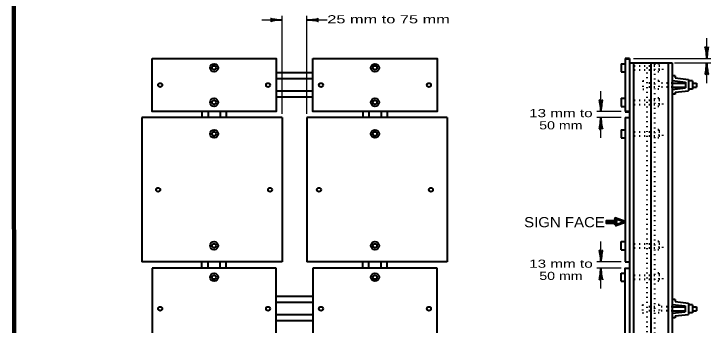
# Model space of a CAD drawing. Extents: x 826 to 1681, y -33 to 511.
# Drawn here: x 882.9 to 1088.9, y 213.5 to 305.3 of the extents above; entities that cross this region are included whole.
import ezdxf
from ezdxf.enums import TextEntityAlignment as Align

# ---------------------------------------------------------------- set-up
doc = ezdxf.new("R2010")
doc.units = 0
doc.header["$LTSCALE"] = 0.96
doc.linetypes.add('DOTTED', pattern=[1.5, 0.3, -1.2])
doc.layers.add('1', color=7, linetype='Continuous', lineweight=40)

msp = doc.modelspace()

# ---------------------------------------------------------------- linework, layer by layer
at = {"layer": '1', "lineweight": 25}
for p, q in [((955.9019, 303.4914), (961.9692, 303.4914)), ((961.9692, 275.8142), (961.9692, 304.6914)), ((969.1692, 275.8142), (969.1692, 304.6914)), ((969.1692, 303.4914), (975.1978, 303.4914)), ((1087.0513, 292.0914), (1087.0513, 298.0914)), ((1065.4513, 292.0914), (1088.2513, 292.0914)), ((1077.5104, 290.8914), (1088.2513, 290.8914)), ((1087.0513, 284.8914), (1087.0513, 290.8914)), ((1087.0513, 284.8914), (1087.0513, 290.8914)), ((1055.8513, 276.4914), (1055.8513, 282.4914)), ((1061.8513, 276.4914), (1054.6513, 276.4914)), ((1061.8513, 274.6914), (1054.6513, 274.6914)), ((1055.8513, 268.6914), (1055.8513, 274.6914)), ((1055.8513, 232.0914), (1055.8513, 238.0914)), ((1061.8513, 232.0914), (1054.6513, 232.0914)), ((1061.8513, 230.2914), (1054.6513, 230.2914)), ((1055.8513, 224.2914), (1055.8513, 230.2914))]:
    msp.add_line(p, q, dxfattribs=at)
at = {"layer": '1'}
for p, q in [((1061.8513, 290.5914), (1061.8513, 288.1914)), ((1061.8513, 290.5914), (1063.0513, 290.5914)), ((1063.0513, 292.0914), (1063.0513, 276.4914)), ((1064.2513, 290.8914), (1070.5513, 290.8914)), ((1065.4513, 290.8914), (1065.4513, 195.4914)), ((1070.5513, 290.8914), (1070.5513, 195.4914)), ((1070.5513, 290.8914), (1076.8513, 290.8914)), ((1075.6513, 290.8914), (1075.6513, 98.8669)), ((1076.8513, 290.8914), (1076.8513, 98.8914)), ((970.9692, 287.8914), (960.1692, 287.8914)), ((1061.8513, 288.1914), (1063.0513, 288.1914)), ((1077.7707, 286.9914), (1076.8707, 286.9914)), ((1077.7707, 286.9914), (1077.7707, 286.3914)), ((1077.7707, 286.3914), (1081.6707, 285.958)), ((1076.8707, 285.5859), (1080.7707, 285.1525)), ((1076.8707, 284.8914), (1080.7707, 284.8914)), ((1080.7707, 285.1525), (1080.7707, 283.4301)), ((1081.6707, 285.958), (1081.6707, 282.6247)), ((1082.8707, 285.4914), (1081.6707, 285.4914)), ((1082.8707, 285.4914), (1082.8707, 283.0914)), ((1082.8707, 284.8914), (1084.0707, 284.8914)), ((1084.0707, 284.8914), (1084.0707, 283.6914)), ((1076.8707, 283.6914), (1080.7707, 283.6914)), ((1076.8707, 282.9968), (1080.7707, 283.4301)), ((1077.7707, 282.1914), (1081.6707, 282.6247)), ((1082.8707, 283.0914), (1081.6707, 283.0914)), ((1082.8707, 283.6914), (1084.0707, 283.6914)), ((1061.8513, 280.3914), (1061.8513, 277.9914)), ((1061.8513, 280.3914), (1063.0513, 280.3914)), ((1077.7707, 281.5914), (1076.8707, 281.5914)), ((1077.7707, 282.1914), (1077.7707, 281.5914)), ((938.2692, 276.4914), (938.2692, 274.6914)), ((940.0692, 276.4914), (940.0692, 274.6914)), ((943.6692, 276.4914), (943.6692, 274.6914)), ((945.4692, 276.4914), (945.4692, 274.6914)), ((985.6692, 276.4914), (985.6692, 274.6914)), ((987.4692, 276.4914), (987.4692, 274.6914)), ((991.0692, 276.4914), (991.0692, 274.6914)), ((992.8692, 276.4914), (992.8692, 274.6914)), ((1061.8513, 277.9914), (1063.0513, 277.9914)), ((961.9692, 274.6914), (920.5692, 274.6914)), ((920.5692, 274.6914), (920.5692, 232.0914)), ((961.9692, 274.6914), (961.9692, 232.0914)), ((1010.5692, 274.6914), (969.1692, 274.6914)), ((969.1692, 274.6914), (969.1692, 232.0914)), ((1010.5692, 274.6914), (1010.5692, 232.0914)), ((1063.0513, 274.6914), (1063.0513, 232.0914)), ((1063.0513, 274.6914), (1064.2513, 274.6914)), ((1061.8513, 271.0914), (1061.8513, 268.6914)), ((1061.8513, 271.0914), (1063.0513, 271.0914)), ((1061.8513, 268.6914), (1063.0513, 268.6914)), ((1061.8513, 235.6914), (1061.8513, 238.0914)), ((1061.8513, 238.0914), (1063.0513, 238.0914)), ((1061.8513, 235.6914), (1063.0513, 235.6914)), ((961.9692, 232.0914), (920.5692, 232.0914)), ((938.2692, 230.2914), (938.2692, 232.0914)), ((940.0692, 230.2914), (940.0692, 232.0914)), ((943.6692, 230.2914), (943.6692, 232.0914)), ((945.4692, 230.2914), (945.4692, 232.0914)), ((1010.5692, 232.0914), (969.1692, 232.0914)), ((985.6692, 230.2914), (985.6692, 232.0914)), ((987.4692, 230.2914), (987.4692, 232.0914)), ((991.0692, 230.2914), (991.0692, 232.0914)), ((992.8692, 230.2914), (992.8692, 232.0914)), ((1063.0513, 232.0914), (1064.2513, 232.0914)), ((960.1692, 230.2914), (923.5692, 230.2914)), ((923.5692, 230.2914), (923.5692, 206.2914)), ((960.1692, 206.2914), (960.1692, 230.2914)), ((1007.5692, 230.2914), (970.9692, 230.2914)), ((970.9692, 230.2914), (970.9692, 206.2914)), ((1007.5692, 206.2914), (1007.5692, 230.2914)), ((1061.8513, 226.3914), (1061.8513, 228.7914)), ((1061.8513, 228.7914), (1063.0513, 228.7914)), ((1061.8513, 226.3914), (1063.0513, 226.3914)), ((1077.7297, 220.9914), (1076.8297, 220.9914)), ((1077.7297, 220.9914), (1077.7297, 220.3914)), ((1076.8297, 219.5859), (1080.7297, 219.1525)), ((1076.8297, 218.8914), (1080.7297, 218.8914)), ((1077.7297, 220.3914), (1081.6297, 219.958)), ((1080.7297, 219.1525), (1080.7297, 217.4301)), ((1081.6297, 219.958), (1081.6297, 216.6247)), ((1082.8297, 219.4914), (1081.6297, 219.4914)), ((1082.8297, 219.4914), (1082.8297, 217.0914)), ((1082.8297, 218.8914), (1084.0297, 218.8914)), ((1084.0297, 218.8914), (1084.0297, 217.6914)), ((1076.8297, 217.6914), (1080.7297, 217.6914)), ((1076.8297, 216.9968), (1080.7297, 217.4301)), ((1077.7297, 216.1914), (1081.6297, 216.6247)), ((1082.8297, 217.0914), (1081.6297, 217.0914)), ((1082.8297, 217.6914), (1084.0297, 217.6914)), ((1077.7297, 215.5914), (1076.8297, 215.5914)), ((1077.7297, 216.1914), (1077.7297, 215.5914))]:
    msp.add_line(p, q, dxfattribs=at)
at = {"layer": '1', "lineweight": 53}
for p, q in [((1063.0513, 292.0914), (1064.2513, 292.0914)), ((1063.0513, 276.4914), (1064.2513, 276.4914))]:
    msp.add_line(p, q, dxfattribs=at)
at = {"layer": '1', "linetype": 'DOTTED'}
for p, q in [((1069.3513, 290.8914), (1069.3513, 195.4914)), ((1071.7513, 195.1914), (1071.7513, 290.8914)), ((1072.9513, 290.5914), (1071.7513, 290.5914)), ((1072.9513, 290.5914), (1072.9513, 288.1914)), ((1064.2513, 289.9914), (1071.7513, 289.9914)), ((1064.2513, 288.7914), (1071.7513, 288.7914)), ((1072.9513, 289.9914), (1074.1513, 289.9914)), ((1072.9513, 288.1914), (1071.7513, 288.1914)), ((1068.1777, 285.4914), (1068.1777, 283.0914)), ((1068.1777, 285.4914), (1069.3777, 285.4914)), ((1071.7513, 284.8914), (1069.3513, 284.8914)), ((1072.9409, 285.4914), (1071.7409, 285.4914)), ((1072.9409, 285.4914), (1072.9409, 283.0914)), ((1076.8707, 284.8914), (1072.9409, 284.8914)), ((1068.1777, 283.0914), (1069.3777, 283.0914)), ((1071.7513, 283.6914), (1069.3513, 283.6914)), ((1072.9409, 283.0914), (1071.7409, 283.0914)), ((1076.8707, 283.6914), (1072.9409, 283.6914)), ((1072.9513, 280.3914), (1071.7513, 280.3914)), ((1072.9513, 280.3914), (1072.9513, 277.9914)), ((1064.2513, 279.7914), (1071.7513, 279.7914)), ((1064.2513, 278.5914), (1071.7513, 278.5914)), ((1072.9513, 279.7914), (1074.1513, 279.7914)), ((1072.9513, 277.9914), (1071.7513, 277.9914)), ((1064.2513, 270.4914), (1071.7513, 270.4914)), ((1072.9513, 271.0914), (1071.7513, 271.0914)), ((1072.9513, 271.0914), (1072.9513, 268.6914)), ((1072.9513, 270.4914), (1074.1513, 270.4914)), ((1064.2513, 269.2914), (1071.7513, 269.2914)), ((1072.9513, 268.6914), (1071.7513, 268.6914)), ((1064.2513, 237.4914), (1071.7513, 237.4914)), ((1072.9513, 238.0914), (1071.7513, 238.0914)), ((1072.9513, 238.0914), (1072.9513, 235.6914)), ((1072.9513, 237.4914), (1074.1513, 237.4914)), ((1064.2513, 236.2914), (1071.7513, 236.2914)), ((1072.9513, 235.6914), (1071.7513, 235.6914)), ((1072.9513, 228.7914), (1071.7513, 228.7914)), ((1072.9513, 228.7914), (1072.9513, 226.3914)), ((1064.2513, 228.1914), (1071.7513, 228.1914)), ((1064.2513, 226.9914), (1071.7513, 226.9914)), ((1072.9513, 228.1914), (1074.1513, 228.1914)), ((1072.9513, 226.3914), (1071.7513, 226.3914)), ((1068.0887, 219.4914), (1068.0887, 217.0914)), ((1068.0887, 219.4914), (1069.2887, 219.4914)), ((1071.7513, 218.8914), (1069.3513, 218.8914)), ((1073.0181, 219.4914), (1071.8181, 219.4914)), ((1073.0181, 219.4914), (1073.0181, 217.0914)), ((1076.8297, 218.8914), (1073.0181, 218.8914)), ((1068.0887, 217.0914), (1069.2887, 217.0914)), ((1071.7513, 217.6914), (1069.3513, 217.6914)), ((1073.0181, 217.0914), (1071.8181, 217.0914)), ((1076.8297, 217.6914), (1073.0181, 217.6914))]:
    msp.add_line(p, q, dxfattribs=at)
at = {"layer": '1', "lineweight": 158}
msp.add_lwpolyline([(1674.589, 504.8639), (882.889, 504.7639), (882.989, -21.2361)], dxfattribs=at)
at = {"layer": '1'}
for points in [[(923.5692, 292.0914), (960.1692, 292.0914), (960.1692, 276.4914), (923.5692, 276.4914)], [(970.9692, 292.0914), (1007.5692, 292.0914), (1007.5692, 276.4914), (970.9692, 276.4914)]]:
    msp.add_lwpolyline(points, close=True, dxfattribs=at)
for points in [[(1064.2513, 292.0914), (1064.2513, 274.6914), (1064.2513, 196.6914)], [(970.9692, 286.0914), (961.9692, 286.0914), (960.1692, 286.0914)], [(970.9692, 282.4914), (961.9692, 282.4914), (960.1692, 282.4914)], [(970.9692, 280.6914), (961.9692, 280.6914), (960.1692, 280.6914)], [(1063.0513, 206.2914), (1063.0513, 230.2914), (1064.2513, 230.2914)], [(970.9692, 221.8914), (961.9692, 221.8914), (960.1692, 221.8914)], [(970.9692, 220.0914), (961.9692, 220.0914), (960.1692, 220.0914)], [(970.9692, 216.4914), (961.9692, 216.4914), (960.1692, 216.4914)], [(970.9692, 214.6914), (961.9692, 214.6914), (960.1692, 214.6914)]]:
    msp.add_lwpolyline(points, dxfattribs=at)
at = {"layer": '1', "linetype": 'DOTTED'}
for points in [[(1072.9513, 288.7914), (1074.1513, 288.7914), (1074.1513, 289.9914)], [(1072.9513, 278.5914), (1074.1513, 278.5914), (1074.1513, 279.7914)], [(1072.9513, 269.2914), (1074.1513, 269.2914), (1074.1513, 270.4914)], [(1072.9513, 236.2914), (1074.1513, 236.2914), (1074.1513, 237.4914)], [(1072.9513, 226.9914), (1074.1513, 226.9914), (1074.1513, 228.1914)]]:
    msp.add_lwpolyline(points, dxfattribs=at)
at = {"layer": '1', "lineweight": 60}
msp.add_lwpolyline([(1060.1072, 242.8293), (1062.9692, 243.9093), (1060.1072, 244.9893), (1060.4312, 244.1793), (1057.5692, 244.1793), (1057.5692, 243.6393), (1060.4312, 243.6393)], close=True, dxfattribs=at)
at = {"layer": '1'}
for centre, radius in [((941.8692, 289.3914), 1.2), ((989.2692, 289.3914), 1.2), ((941.8692, 289.3914), 0.6), ((989.2692, 289.3914), 0.6), ((925.9692, 284.2914), 0.6), ((957.7692, 284.2914), 0.6), ((973.3692, 284.2914), 0.6), ((1005.1692, 284.2914), 0.6), ((941.8692, 279.1914), 1.2), ((989.2692, 279.1914), 1.2), ((941.8692, 279.1914), 0.6), ((989.2692, 279.1914), 0.6), ((941.8692, 269.8914), 1.2), ((941.8692, 269.8914), 0.6), ((989.2692, 269.8914), 1.2), ((989.2692, 269.8914), 0.6), ((925.3692, 253.3914), 0.6), ((958.3692, 253.3914), 0.6), ((972.7692, 253.3914), 0.6), ((1005.7692, 253.3914), 0.6), ((941.8692, 236.8914), 1.2), ((941.8692, 236.8914), 0.6), ((989.2692, 236.8914), 1.2), ((989.2692, 236.8914), 0.6), ((941.8692, 227.5914), 1.2), ((989.2692, 227.5914), 1.2), ((941.8692, 227.5914), 0.6), ((989.2692, 227.5914), 0.6), ((925.9692, 218.2914), 0.6), ((957.7692, 218.2914), 0.6), ((973.3692, 218.2914), 0.6), ((1005.1692, 218.2914), 0.6)]:
    msp.add_circle(centre, radius, dxfattribs=at)
for centre, major_axis, ratio, start_param, end_param in [((960.6598, 303.1598), (2.1428, 0.1874), 0.122415, 0.89635335, 3.14159265), ((960.6246, 303.7453), (2.1077, -0.2108), 0.07063, 3.14071475, 5.41810995), ((970.5138, 303.2375), (-2.1077, 0.2108), 0.07063, 3.14071475, 5.41810995), ((970.4786, 303.823), (-2.1428, -0.1874), 0.122415, 0.89635335, 3.14159265), ((969.1747, 303.4928), (-0.00893, -0.00078), 0.122415, 0.89635335, 3.14159265), ((969.1748, 303.4903), (-0.00878, 0.00088), 0.07063, 3.14071475, 5.41810995), ((1086.7197, 293.4008), (0.1874, -2.1428), 0.122415, 0.89635335, 3.14159265), ((1086.7197, 293.4008), (0.1874, -2.1428), 0.122415, 0.89635335, 3.14159265), ((1087.3052, 293.436), (-0.2108, -2.1077), 0.07063, 3.14071475, 5.41810995), ((1087.3052, 293.436), (-0.2108, -2.1077), 0.07063, 3.14071475, 5.41810995), ((1086.7974, 289.5468), (0.2108, 2.1077), 0.07063, 3.14071475, 5.41810995), ((1086.7974, 289.5468), (0.2108, 2.1077), 0.07063, 3.14071475, 5.41810995), ((1087.3829, 289.582), (-0.1874, 2.1428), 0.122415, 0.89635335, 3.14159265), ((1087.3829, 289.582), (-0.1874, 2.1428), 0.122415, 0.89635335, 3.14159265), ((1055.5197, 277.8008), (0.1874, -2.1428), 0.122415, 0.89635335, 3.14159265), ((1055.5197, 277.8008), (0.1874, -2.1428), 0.122415, 0.89635335, 3.14159265), ((1056.1052, 277.836), (-0.2108, -2.1077), 0.07063, 3.14071475, 5.41810995), ((1056.1052, 277.836), (-0.2108, -2.1077), 0.07063, 3.14071475, 5.41810995), ((1055.5974, 273.3468), (0.2108, 2.1077), 0.07063, 3.14071475, 5.41810995), ((1056.1829, 273.382), (-0.1874, 2.1428), 0.122415, 0.89635335, 3.14159265), ((1055.5197, 233.4008), (0.1874, -2.1428), 0.122415, 0.89635335, 3.14159265), ((1055.5197, 233.4008), (0.1874, -2.1428), 0.122415, 0.89635335, 3.14159265), ((1056.1052, 233.436), (-0.2108, -2.1077), 0.07063, 3.14071475, 5.41810995), ((1056.1052, 233.436), (-0.2108, -2.1077), 0.07063, 3.14071475, 5.41810995), ((1055.5974, 228.9468), (0.2108, 2.1077), 0.07063, 3.14071475, 5.41810995), ((1056.1829, 228.982), (-0.1874, 2.1428), 0.122415, 0.89635335, 3.14159265)]:
    msp.add_ellipse(centre, major_axis=major_axis, ratio=ratio, start_param=start_param, end_param=end_param, dxfattribs=at)

# ---------------------------------------------------------------- texts
for s, height, width, p in [('25 mm to 75 mm', 2.4, 1.5, (993.2771, 302.4977)), ('13 mm to', 2.4, 1.4, (1044.052, 274.8086)), ('50 mm', 2.4, 1.3, (1044.0521, 271.2086)), ('SIGN FACE', 3, 1.1, (1045.1274, 242.3348)), ('13 mm to', 2.4, 1.4, (1044.0793, 230.392)), ('50 mm', 2.4, 1.3, (1044.0793, 226.792))]:
    msp.add_text(s, height=height, dxfattribs=dict(at, width=width)).set_placement(p, align=Align.CENTER)

doc.saveas('drawing.dxf')
